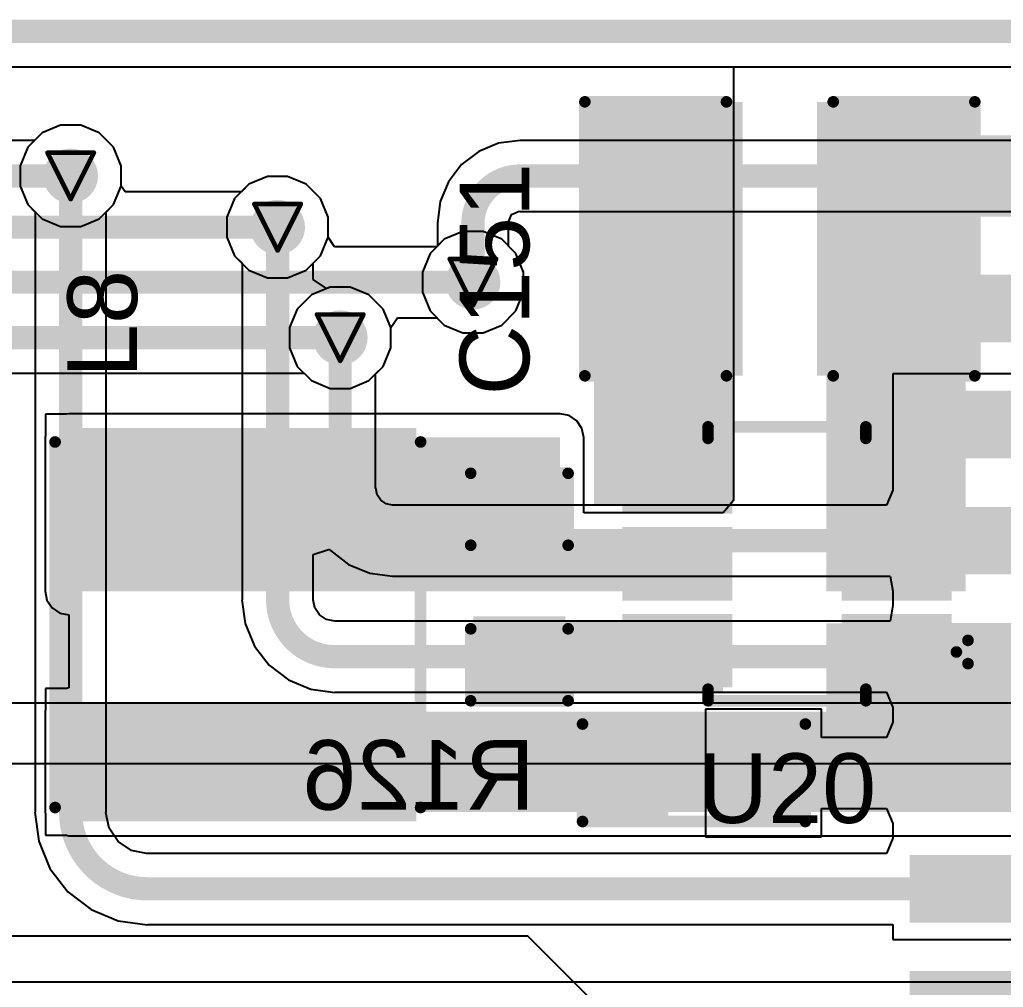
# Model space of a CAD drawing. Header units: inches. Extents: x 0 to 5359, y 0 to 5098.
# Drawn here: x 31.23 to 41.99, y 109.54 to 120.13 of the extents above; entities that cross this region are included whole.
import ezdxf

# ---------------------------------------------------------------- set-up
doc = ezdxf.new("R2010")
doc.units = ezdxf.units.IN
for name, color, linetype in [('Board Outline', 216, 'Continuous'), ('Bottom Layer', 5, 'Continuous'), ('Bottom Overlay', 54, 'Continuous'), ('Bottom Paste', 16, 'Continuous'), ('Bottom Solder', 6, 'Continuous'), ('Drill Drawing', 1, 'Continuous'), ('Layer 1', 16, 'Continuous'), ('Layer 2', 76, 'Continuous'), ('Top Layer', 1, 'Continuous'), ('Top Overlay', 2, 'Continuous'), ('Top Paste', 8, 'Continuous'), ('Top Solder', 216, 'Continuous'), ('Via Holes', 16, 'Continuous')]:
    doc.layers.add(name, color=color, linetype=linetype)
doc.styles.add('Arial', font='', dxfattribs={"height": 0.2})
doc.styles.get('Arial').set_extended_font_data('Arial')

# ---------------------------------------------------------------- blocks, each defined once
blk = doc.blocks.new('TSOT_23_6_7')
at = {"layer": 'Top Layer'}
for points in [[(-1.7, 1.25), (-0.7, 1.25), (-0.7, 0.65), (-1.7, 0.65)], [(0.7, 1.25), (1.7, 1.25), (1.7, 0.65), (0.7, 0.65)], [(-1.7, 0.3), (-0.7, 0.3), (-0.7, -0.3), (-1.7, -0.3)], [(0.7, 0.3), (1.7, 0.3), (1.7, -0.3), (0.7, -0.3)], [(-1.7, -0.65), (-0.7, -0.65), (-0.7, -1.25), (-1.7, -1.25)], [(0.7, -0.65), (1.7, -0.65), (1.7, -1.25), (0.7, -1.25)]]:
    blk.add_hatch(color=1, dxfattribs=at).paths.add_polyline_path(points)
at = {"layer": 'Top Paste'}
for points in [[(-1.7, 1.25), (-0.7, 1.25), (-0.7, 0.65), (-1.7, 0.65)], [(0.7, 1.25), (1.7, 1.25), (1.7, 0.65), (0.7, 0.65)], [(-1.7, 0.3), (-0.7, 0.3), (-0.7, -0.3), (-1.7, -0.3)], [(0.7, 0.3), (1.7, 0.3), (1.7, -0.3), (0.7, -0.3)], [(-1.7, -0.65), (-0.7, -0.65), (-0.7, -1.25), (-1.7, -1.25)], [(0.7, -0.65), (1.7, -0.65), (1.7, -1.25), (0.7, -1.25)]]:
    blk.add_hatch(color=8, dxfattribs=at).paths.add_polyline_path(points)
at = {"layer": 'Top Solder'}
for points in [[(-1.802, 1.352), (-0.598, 1.352), (-0.598, 0.548), (-1.802, 0.548)], [(0.598, 1.352), (1.802, 1.352), (1.802, 0.548), (0.598, 0.548)], [(-1.802, 0.402), (-0.598, 0.402), (-0.598, -0.402), (-1.802, -0.402)], [(0.598, 0.402), (1.802, 0.402), (1.802, -0.402), (0.598, -0.402)], [(-1.802, -0.548), (-0.598, -0.548), (-0.598, -1.352), (-1.802, -1.352)], [(0.598, -0.548), (1.802, -0.548), (1.802, -1.352), (0.598, -1.352)]]:
    blk.add_hatch(color=216, dxfattribs=at).paths.add_polyline_path(points)
at = {"layer": 'Top Overlay'}
for points in [[(0.864, 1.499, 0.127, 0.127, 0), (-0.864, 1.499, 0.127, 0.127, 0)], [(-0.864, 1.499, 0.127, 0.127, 0), (-0.864, 1.372, 0.127, 0.127, 0)], [(0.864, 1.499, 0.127, 0.127, 0), (0.864, 1.372, 0.127, 0.127, 0)], [(-1.981, 1.092, 0.127, 0.127, 0), (-1.981, 0.838, 0.127, 0.127, 0)], [(-1.854, 0.965, 0.127, 0.127, 0), (-1.981, 1.092, 0.127, 0.127, 0)], [(-1.854, 0.965, 0.127, 0.127, 0), (-1.981, 0.838, 0.127, 0.127, 0)], [(-0.864, -1.499, 0.127, 0.127, 0), (-0.864, -1.372, 0.127, 0.127, 0)], [(0.864, -1.372, 0.127, 0.127, 0), (0.864, -1.499, 0.127, 0.127, 0)], [(0.864, -1.499, 0.127, 0.127, 0), (-0.864, -1.499, 0.127, 0.127, 0)]]:
    blk.add_lwpolyline(points, format="xyseb", dxfattribs=at)
for points in [[(-0.895, 1.499, 0.0635, 0.0635, 1), (-0.832, 1.499, 0.0635, 0.0635, 1)], [(-0.895, 1.499, 0.0635, 0.0635, 1), (-0.832, 1.499, 0.0635, 0.0635, 1)], [(0.832, 1.499, 0.0635, 0.0635, 1), (0.895, 1.499, 0.0635, 0.0635, 1)], [(0.832, 1.499, 0.0635, 0.0635, 1), (0.895, 1.499, 0.0635, 0.0635, 1)], [(-0.895, 1.372, 0.0635, 0.0635, 1), (-0.832, 1.372, 0.0635, 0.0635, 1)], [(0.832, 1.372, 0.0635, 0.0635, 1), (0.895, 1.372, 0.0635, 0.0635, 1)], [(-2.013, 1.092, 0.0635, 0.0635, 1), (-1.949, 1.092, 0.0635, 0.0635, 1)], [(-2.013, 1.092, 0.0635, 0.0635, 1), (-1.949, 1.092, 0.0635, 0.0635, 1)], [(-1.886, 0.965, 0.0635, 0.0635, 1), (-1.822, 0.965, 0.0635, 0.0635, 1)], [(-1.886, 0.965, 0.0635, 0.0635, 1), (-1.822, 0.965, 0.0635, 0.0635, 1)], [(-2.013, 0.838, 0.0635, 0.0635, 1), (-1.949, 0.838, 0.0635, 0.0635, 1)], [(-2.013, 0.838, 0.0635, 0.0635, 1), (-1.949, 0.838, 0.0635, 0.0635, 1)], [(-0.895, -1.372, 0.0635, 0.0635, 1), (-0.832, -1.372, 0.0635, 0.0635, 1)], [(0.832, -1.372, 0.0635, 0.0635, 1), (0.895, -1.372, 0.0635, 0.0635, 1)], [(-0.895, -1.499, 0.0635, 0.0635, 1), (-0.832, -1.499, 0.0635, 0.0635, 1)], [(-0.895, -1.499, 0.0635, 0.0635, 1), (-0.832, -1.499, 0.0635, 0.0635, 1)], [(0.832, -1.499, 0.0635, 0.0635, 1), (0.895, -1.499, 0.0635, 0.0635, 1)], [(0.832, -1.499, 0.0635, 0.0635, 1), (0.895, -1.499, 0.0635, 0.0635, 1)]]:
    blk.add_lwpolyline(points, format="xyseb", close=True, dxfattribs=at)
blk = doc.blocks.new('SOIC_16_300____B_9')
at = {"layer": 'Bottom Layer'}
for points in [[(-5.7, 4.745), (-4.05, 4.745), (-4.05, 4.145), (-5.7, 4.145)], [(4.05, 4.745), (5.7, 4.745), (5.7, 4.145), (4.05, 4.145)], [(-5.7, 3.475), (-4.05, 3.475), (-4.05, 2.875), (-5.7, 2.875)], [(4.05, 3.475), (5.7, 3.475), (5.7, 2.875), (4.05, 2.875)], [(-5.7, 2.205), (-4.05, 2.205), (-4.05, 1.605), (-5.7, 1.605)], [(4.05, 2.205), (5.7, 2.205), (5.7, 1.605), (4.05, 1.605)], [(-5.7, 0.935), (-4.05, 0.935), (-4.05, 0.335), (-5.7, 0.335)], [(4.05, 0.935), (5.7, 0.935), (5.7, 0.335), (4.05, 0.335)], [(-5.7, -0.335), (-4.05, -0.335), (-4.05, -0.935), (-5.7, -0.935)], [(4.05, -0.335), (5.7, -0.335), (5.7, -0.935), (4.05, -0.935)], [(-5.7, -1.605), (-4.05, -1.605), (-4.05, -2.205), (-5.7, -2.205)], [(4.05, -1.605), (5.7, -1.605), (5.7, -2.205), (4.05, -2.205)], [(-5.7, -2.875), (-4.05, -2.875), (-4.05, -3.475), (-5.7, -3.475)], [(4.05, -2.875), (5.7, -2.875), (5.7, -3.475), (4.05, -3.475)], [(-5.7, -4.145), (-4.05, -4.145), (-4.05, -4.745), (-5.7, -4.745)], [(4.05, -4.145), (5.7, -4.145), (5.7, -4.745), (4.05, -4.745)]]:
    blk.add_hatch(color=5, dxfattribs=at).paths.add_polyline_path(points)
at = {"layer": 'Bottom Overlay'}
blk.add_hatch(color=54, dxfattribs=at).paths.add_polyline_path([(-3.962, -4.775), (-3.607, -4.775), (-3.607, -4.115), (-3.962, -4.115)])
at = {"layer": 'Bottom Paste'}
for points in [[(-5.7, 4.745), (-4.05, 4.745), (-4.05, 4.145), (-5.7, 4.145)], [(4.05, 4.745), (5.7, 4.745), (5.7, 4.145), (4.05, 4.145)], [(-5.7, 3.475), (-4.05, 3.475), (-4.05, 2.875), (-5.7, 2.875)], [(4.05, 3.475), (5.7, 3.475), (5.7, 2.875), (4.05, 2.875)], [(-5.7, 2.205), (-4.05, 2.205), (-4.05, 1.605), (-5.7, 1.605)], [(4.05, 2.205), (5.7, 2.205), (5.7, 1.605), (4.05, 1.605)], [(-5.7, 0.935), (-4.05, 0.935), (-4.05, 0.335), (-5.7, 0.335)], [(4.05, 0.935), (5.7, 0.935), (5.7, 0.335), (4.05, 0.335)], [(-5.7, -0.335), (-4.05, -0.335), (-4.05, -0.935), (-5.7, -0.935)], [(4.05, -0.335), (5.7, -0.335), (5.7, -0.935), (4.05, -0.935)], [(-5.7, -1.605), (-4.05, -1.605), (-4.05, -2.205), (-5.7, -2.205)], [(4.05, -1.605), (5.7, -1.605), (5.7, -2.205), (4.05, -2.205)], [(-5.7, -2.875), (-4.05, -2.875), (-4.05, -3.475), (-5.7, -3.475)], [(4.05, -2.875), (5.7, -2.875), (5.7, -3.475), (4.05, -3.475)], [(-5.7, -4.145), (-4.05, -4.145), (-4.05, -4.745), (-5.7, -4.745)], [(4.05, -4.145), (5.7, -4.145), (5.7, -4.745), (4.05, -4.745)]]:
    blk.add_hatch(color=16, dxfattribs=at).paths.add_polyline_path(points)
at = {"layer": 'Bottom Solder'}
for points in [[(-5.77, 4.815), (-3.98, 4.815), (-3.98, 4.075), (-5.77, 4.075)], [(3.98, 4.815), (5.77, 4.815), (5.77, 4.075), (3.98, 4.075)], [(-5.77, 3.545), (-3.98, 3.545), (-3.98, 2.805), (-5.77, 2.805)], [(3.98, 3.545), (5.77, 3.545), (5.77, 2.805), (3.98, 2.805)], [(-5.77, 2.275), (-3.98, 2.275), (-3.98, 1.535), (-5.77, 1.535)], [(3.98, 2.275), (5.77, 2.275), (5.77, 1.535), (3.98, 1.535)], [(-5.77, 1.005), (-3.98, 1.005), (-3.98, 0.265), (-5.77, 0.265)], [(3.98, 1.005), (5.77, 1.005), (5.77, 0.265), (3.98, 0.265)], [(-5.77, -0.265), (-3.98, -0.265), (-3.98, -1.005), (-5.77, -1.005)], [(3.98, -0.265), (5.77, -0.265), (5.77, -1.005), (3.98, -1.005)], [(-5.77, -1.535), (-3.98, -1.535), (-3.98, -2.275), (-5.77, -2.275)], [(3.98, -1.535), (5.77, -1.535), (5.77, -2.275), (3.98, -2.275)], [(-5.77, -2.805), (-3.98, -2.805), (-3.98, -3.545), (-5.77, -3.545)], [(3.98, -2.805), (5.77, -2.805), (5.77, -3.545), (3.98, -3.545)], [(-5.77, -4.075), (-3.98, -4.075), (-3.98, -4.815), (-5.77, -4.815)], [(3.98, -4.075), (5.77, -4.075), (5.77, -4.815), (3.98, -4.815)]]:
    blk.add_hatch(color=6, dxfattribs=at).paths.add_polyline_path(points)
at = {"layer": 'Bottom Overlay'}
for points in [[(-3.607, 5.207, 0.127, 0.127, 0), (3.835, 5.207, 0.127, 0.127, 0)], [(-6.002, -4.343, 0.2, 0.2, 0), (-5.875, -4.47, 0.2, 0.2, 0)], [(-6.002, -4.597, 0.2, 0.2, 0), (-6.002, -4.343, 0.2, 0.2, 0)], [(-6.002, -4.597, 0.2, 0.2, 0), (-5.875, -4.47, 0.2, 0.2, 0)], [(-3.607, -5.207, 0.127, 0.127, 0), (3.835, -5.207, 0.127, 0.127, 0)]]:
    blk.add_lwpolyline(points, format="xyseb", dxfattribs=at)
for points in [[(-3.639, 5.207, 0.0635, 0.0635, 1), (-3.575, 5.207, 0.0635, 0.0635, 1)], [(3.804, 5.207, 0.0635, 0.0635, 1), (3.867, 5.207, 0.0635, 0.0635, 1)], [(-6.052, -4.343, 0.1, 0.1, 1), (-5.952, -4.343, 0.1, 0.1, 1)], [(-6.052, -4.343, 0.1, 0.1, 1), (-5.952, -4.343, 0.1, 0.1, 1)], [(-5.925, -4.47, 0.1, 0.1, 1), (-5.825, -4.47, 0.1, 0.1, 1)], [(-5.925, -4.47, 0.1, 0.1, 1), (-5.825, -4.47, 0.1, 0.1, 1)], [(-6.052, -4.597, 0.1, 0.1, 1), (-5.952, -4.597, 0.1, 0.1, 1)], [(-6.052, -4.597, 0.1, 0.1, 1), (-5.952, -4.597, 0.1, 0.1, 1)], [(-3.639, -5.207, 0.0635, 0.0635, 1), (-3.575, -5.207, 0.0635, 0.0635, 1)], [(3.804, -5.207, 0.0635, 0.0635, 1), (3.867, -5.207, 0.0635, 0.0635, 1)]]:
    blk.add_lwpolyline(points, format="xyseb", close=True, dxfattribs=at)
blk = doc.blocks.new('R___0603_B_13')
at = {"layer": 'Bottom Layer'}
for points in [[(-1.143, -0.4445), (-1.143, 0.4445), (-0.381, 0.4445), (-0.381, -0.4445)], [(0.381, -0.4445), (0.381, 0.4445), (1.143, 0.4445), (1.143, -0.4445)]]:
    blk.add_hatch(color=5, dxfattribs=at).paths.add_polyline_path(points)
at = {"layer": 'Bottom Paste'}
for points in [[(-1.143, -0.4445), (-1.143, 0.4445), (-0.381, 0.4445), (-0.381, -0.4445)], [(0.381, -0.4445), (0.381, 0.4445), (1.143, 0.4445), (1.143, -0.4445)]]:
    blk.add_hatch(color=16, dxfattribs=at).paths.add_polyline_path(points)
at = {"layer": 'Bottom Solder'}
for points in [[(-1.2446, -0.5461), (-1.2446, 0.5461), (-0.2794, 0.5461), (-0.2794, -0.5461)], [(0.2794, -0.5461), (0.2794, 0.5461), (1.2446, 0.5461), (1.2446, -0.5461)]]:
    blk.add_hatch(color=6, dxfattribs=at).paths.add_polyline_path(points)
at = {"layer": 'Bottom Overlay'}
for points in [[(-1.2192, 0.5334, 0.127, 0.127, 0), (1.2192, 0.5334, 0.127, 0.127, 0)], [(-1.2192, -0.5334, 0.127, 0.127, 0), (-1.2192, 0.5334, 0.127, 0.127, 0)], [(1.2192, -0.5334, 0.127, 0.127, 0), (1.2192, 0.5334, 0.127, 0.127, 0)], [(-1.2192, -0.5334, 0.127, 0.127, 0), (1.2192, -0.5334, 0.127, 0.127, 0)]]:
    blk.add_lwpolyline(points, format="xyseb", dxfattribs=at)
for points in [[(-1.25095, 0.5334, 0.0635, 0.0635, 1), (-1.18745, 0.5334, 0.0635, 0.0635, 1)], [(-1.25095, 0.5334, 0.0635, 0.0635, 1), (-1.18745, 0.5334, 0.0635, 0.0635, 1)], [(1.18745, 0.5334, 0.0635, 0.0635, 1), (1.25095, 0.5334, 0.0635, 0.0635, 1)], [(1.18745, 0.5334, 0.0635, 0.0635, 1), (1.25095, 0.5334, 0.0635, 0.0635, 1)], [(-1.25095, -0.5334, 0.0635, 0.0635, 1), (-1.18745, -0.5334, 0.0635, 0.0635, 1)], [(-1.25095, -0.5334, 0.0635, 0.0635, 1), (-1.18745, -0.5334, 0.0635, 0.0635, 1)], [(1.18745, -0.5334, 0.0635, 0.0635, 1), (1.25095, -0.5334, 0.0635, 0.0635, 1)], [(1.18745, -0.5334, 0.0635, 0.0635, 1), (1.25095, -0.5334, 0.0635, 0.0635, 1)]]:
    blk.add_lwpolyline(points, format="xyseb", close=True, dxfattribs=at)
blk = doc.blocks.new('FNR4030S3R9MT_18')
at = {"layer": 'Top Layer'}
for points in [[(-2.05, 1.85), (-0.95, 1.85), (-0.95, -1.85), (-2.05, -1.85)], [(0.95, 1.85), (2.05, 1.85), (2.05, -1.85), (0.95, -1.85)]]:
    blk.add_hatch(color=1, dxfattribs=at).paths.add_polyline_path(points)
at = {"layer": 'Top Paste'}
for points in [[(-2.05, 1.85), (-0.95, 1.85), (-0.95, -1.85), (-2.05, -1.85)], [(0.95, 1.85), (2.05, 1.85), (2.05, -1.85), (0.95, -1.85)]]:
    blk.add_hatch(color=8, dxfattribs=at).paths.add_polyline_path(points)
at = {"layer": 'Top Solder'}
for points in [[(-2.152, 1.952), (-0.848, 1.952), (-0.848, -1.952), (-2.152, -1.952)], [(0.848, 1.952), (2.152, 1.952), (2.152, -1.952), (0.848, -1.952)]]:
    blk.add_hatch(color=216, dxfattribs=at).paths.add_polyline_path(points)
at = {"layer": 'Top Overlay'}
for points in [[(2, 2, 0.127, 0.127, 0), (-2, 2, 0.127, 0.127, 0)], [(2, -2, 0.127, 0.127, 0), (-2, -2, 0.127, 0.127, 0)]]:
    blk.add_lwpolyline(points, format="xyseb", dxfattribs=at)
for points in [[(-2.032, 2, 0.0635, 0.0635, 1), (-1.968, 2, 0.0635, 0.0635, 1)], [(1.968, 2, 0.0635, 0.0635, 1), (2.032, 2, 0.0635, 0.0635, 1)], [(-2.032, -2, 0.0635, 0.0635, 1), (-1.968, -2, 0.0635, 0.0635, 1)], [(1.968, -2, 0.0635, 0.0635, 1), (2.032, -2, 0.0635, 0.0635, 1)]]:
    blk.add_lwpolyline(points, format="xyseb", close=True, dxfattribs=at)
blk = doc.blocks.new('C___1210_31')
at = {"layer": 'Top Layer'}
for points in [[(-2.032, 1.397), (-0.508, 1.397), (-0.508, -1.397), (-2.032, -1.397)], [(0.508, 1.397), (2.032, 1.397), (2.032, -1.397), (0.508, -1.397)]]:
    blk.add_hatch(color=1, dxfattribs=at).paths.add_polyline_path(points)
at = {"layer": 'Top Paste'}
for points in [[(-2.032, 1.397), (-0.508, 1.397), (-0.508, -1.397), (-2.032, -1.397)], [(0.508, 1.397), (2.032, 1.397), (2.032, -1.397), (0.508, -1.397)]]:
    blk.add_hatch(color=8, dxfattribs=at).paths.add_polyline_path(points)
at = {"layer": 'Top Solder'}
for points in [[(-2.134, 1.499), (-0.406, 1.499), (-0.406, -1.499), (-2.134, -1.499)], [(0.406, 1.499), (2.134, 1.499), (2.134, -1.499), (0.406, -1.499)]]:
    blk.add_hatch(color=216, dxfattribs=at).paths.add_polyline_path(points)
at = {"layer": 'Top Overlay'}
for points in [[(-2.134, -1.499, 0.127, 0.127, 0), (-2.134, 1.499, 0.127, 0.127, 0)], [(-2.134, 1.499, 0.127, 0.127, 0), (-0.584, 1.499, 0.127, 0.127, 0)], [(0.584, 1.499, 0.127, 0.127, 0), (2.134, 1.499, 0.127, 0.127, 0)], [(2.134, -1.499, 0.127, 0.127, 0), (2.134, 1.499, 0.127, 0.127, 0)], [(-2.134, -1.499, 0.127, 0.127, 0), (-0.584, -1.499, 0.127, 0.127, 0)], [(0.584, -1.499, 0.127, 0.127, 0), (2.134, -1.499, 0.127, 0.127, 0)]]:
    blk.add_lwpolyline(points, format="xyseb", dxfattribs=at)
for points in [[(-2.165, 1.499, 0.0635, 0.0635, 1), (-2.102, 1.499, 0.0635, 0.0635, 1)], [(-2.165, 1.499, 0.0635, 0.0635, 1), (-2.102, 1.499, 0.0635, 0.0635, 1)], [(-0.616, 1.499, 0.0635, 0.0635, 1), (-0.552, 1.499, 0.0635, 0.0635, 1)], [(0.552, 1.499, 0.0635, 0.0635, 1), (0.616, 1.499, 0.0635, 0.0635, 1)], [(2.102, 1.499, 0.0635, 0.0635, 1), (2.165, 1.499, 0.0635, 0.0635, 1)], [(2.102, 1.499, 0.0635, 0.0635, 1), (2.165, 1.499, 0.0635, 0.0635, 1)], [(-2.165, -1.499, 0.0635, 0.0635, 1), (-2.102, -1.499, 0.0635, 0.0635, 1)], [(-2.165, -1.499, 0.0635, 0.0635, 1), (-2.102, -1.499, 0.0635, 0.0635, 1)], [(-0.616, -1.499, 0.0635, 0.0635, 1), (-0.552, -1.499, 0.0635, 0.0635, 1)], [(0.552, -1.499, 0.0635, 0.0635, 1), (0.616, -1.499, 0.0635, 0.0635, 1)], [(2.102, -1.499, 0.0635, 0.0635, 1), (2.165, -1.499, 0.0635, 0.0635, 1)], [(2.102, -1.499, 0.0635, 0.0635, 1), (2.165, -1.499, 0.0635, 0.0635, 1)]]:
    blk.add_lwpolyline(points, format="xyseb", close=True, dxfattribs=at)
blk = doc.blocks.new('C___0603_33')
at = {"layer": 'Top Layer'}
for points in [[(-0.381, 0.445), (-0.381, -0.445), (-1.143, -0.445), (-1.143, 0.445)], [(1.143, 0.445), (1.143, -0.445), (0.381, -0.445), (0.381, 0.445)]]:
    blk.add_hatch(color=1, dxfattribs=at).paths.add_polyline_path(points)
at = {"layer": 'Top Paste'}
for points in [[(-0.381, 0.445), (-0.381, -0.445), (-1.143, -0.445), (-1.143, 0.445)], [(1.143, 0.445), (1.143, -0.445), (0.381, -0.445), (0.381, 0.445)]]:
    blk.add_hatch(color=8, dxfattribs=at).paths.add_polyline_path(points)
at = {"layer": 'Top Solder'}
for points in [[(-0.321, 0.504), (-0.321, -0.504), (-1.203, -0.504), (-1.203, 0.504)], [(1.203, 0.504), (1.203, -0.504), (0.321, -0.504), (0.321, 0.504)]]:
    blk.add_hatch(color=216, dxfattribs=at).paths.add_polyline_path(points)
at = {"layer": 'Top Overlay'}
for points in [[(-1.245, 0.533, 0.127, 0.127, 0), (-1.245, -0.533, 0.127, 0.127, 0)], [(-1.245, 0.533, 0.127, 0.127, 0), (-0.457, 0.533, 0.127, 0.127, 0)], [(0.457, 0.533, 0.127, 0.127, 0), (1.245, 0.533, 0.127, 0.127, 0)], [(1.245, 0.533, 0.127, 0.127, 0), (1.245, -0.533, 0.127, 0.127, 0)], [(-1.245, -0.533, 0.127, 0.127, 0), (-0.457, -0.533, 0.127, 0.127, 0)], [(0.457, -0.533, 0.127, 0.127, 0), (1.245, -0.533, 0.127, 0.127, 0)]]:
    blk.add_lwpolyline(points, format="xyseb", dxfattribs=at)
for points in [[(-1.276, 0.533, 0.0635, 0.0635, 1), (-1.213, 0.533, 0.0635, 0.0635, 1)], [(-1.276, 0.533, 0.0635, 0.0635, 1), (-1.213, 0.533, 0.0635, 0.0635, 1)], [(-0.489, 0.533, 0.0635, 0.0635, 1), (-0.425, 0.533, 0.0635, 0.0635, 1)], [(0.425, 0.533, 0.0635, 0.0635, 1), (0.489, 0.533, 0.0635, 0.0635, 1)], [(1.213, 0.533, 0.0635, 0.0635, 1), (1.276, 0.533, 0.0635, 0.0635, 1)], [(1.213, 0.533, 0.0635, 0.0635, 1), (1.276, 0.533, 0.0635, 0.0635, 1)], [(-1.276, -0.533, 0.0635, 0.0635, 1), (-1.213, -0.533, 0.0635, 0.0635, 1)], [(-1.276, -0.533, 0.0635, 0.0635, 1), (-1.213, -0.533, 0.0635, 0.0635, 1)], [(-0.489, -0.533, 0.0635, 0.0635, 1), (-0.425, -0.533, 0.0635, 0.0635, 1)], [(0.425, -0.533, 0.0635, 0.0635, 1), (0.489, -0.533, 0.0635, 0.0635, 1)], [(1.213, -0.533, 0.0635, 0.0635, 1), (1.276, -0.533, 0.0635, 0.0635, 1)], [(1.213, -0.533, 0.0635, 0.0635, 1), (1.276, -0.533, 0.0635, 0.0635, 1)]]:
    blk.add_lwpolyline(points, format="xyseb", close=True, dxfattribs=at)

msp = doc.modelspace()

# ---------------------------------------------------------------- hatches: boundary and pattern name
at = {"layer": 'Bottom Layer'}
h = msp.add_hatch(color=5, dxfattribs=at)
edge = h.paths.add_edge_path()
edge.add_arc((31.785, 118.417), 0.3, 0, 360)
h = msp.add_hatch(color=5, dxfattribs=at)
edge = h.paths.add_edge_path()
edge.add_arc((34.05, 117.856), 0.3, 0, 360)
h = msp.add_hatch(color=5, dxfattribs=at)
edge = h.paths.add_edge_path()
edge.add_arc((36.188, 117.255), 0.3, 0, 360)
h = msp.add_hatch(color=5, dxfattribs=at)
edge = h.paths.add_edge_path()
edge.add_arc((34.735, 116.647), 0.3, 0, 360)
at = {"layer": 'Layer 1'}
h = msp.add_hatch(color=16, dxfattribs=at)
edge = h.paths.add_edge_path()
edge.add_arc((31.785, 118.417), 0.3, 0, 360)
h = msp.add_hatch(color=16, dxfattribs=at)
edge = h.paths.add_edge_path()
edge.add_arc((34.05, 117.856), 0.3, 0, 360)
h = msp.add_hatch(color=16, dxfattribs=at)
edge = h.paths.add_edge_path()
edge.add_arc((36.188, 117.255), 0.3, 0, 360)
h = msp.add_hatch(color=16, dxfattribs=at)
edge = h.paths.add_edge_path()
edge.add_arc((34.735, 116.647), 0.3, 0, 360)
at = {"layer": 'Layer 2'}
h = msp.add_hatch(color=76, dxfattribs=at)
edge = h.paths.add_edge_path()
edge.add_arc((31.785, 118.417), 0.3, 0, 360)
h = msp.add_hatch(color=76, dxfattribs=at)
edge = h.paths.add_edge_path()
edge.add_arc((34.05, 117.856), 0.3, 0, 360)
h = msp.add_hatch(color=76, dxfattribs=at)
edge = h.paths.add_edge_path()
edge.add_arc((36.188, 117.255), 0.3, 0, 360)
h = msp.add_hatch(color=76, dxfattribs=at)
edge = h.paths.add_edge_path()
edge.add_arc((34.735, 116.647), 0.3, 0, 360)
at = {"layer": 'Top Layer'}
for points in [[(37.514, 114.823), (39.038, 114.823), (39.038, 119.126), (37.514, 119.126)], [(40.054, 113.873), (41.578, 113.873), (41.578, 117.729), (40.054, 117.729)], [(31.765, 113.873), (37.141, 113.873), (37.141, 115.556), (31.765, 115.556)], [(31.765, 113.873), (38.924, 113.873), (38.924, 114.473), (31.765, 114.473)], [(36.404, 112.776), (38.924, 112.776), (38.924, 113.538), (36.404, 113.538)], [(40.054, 111.456), (46.539, 111.456), (46.539, 113.523), (40.054, 113.523)], [(40.054, 112.923), (45.466, 112.923), (45.466, 113.523), (40.054, 113.523)], [(31.765, 111.456), (46.228, 111.456), (46.228, 112.556), (31.765, 112.556)]]:
    msp.add_hatch(color=1, dxfattribs=at).paths.add_polyline_path(points)
h = msp.add_hatch(color=1, dxfattribs=at)
edge = h.paths.add_edge_path()
edge.add_arc((31.785, 118.417), 0.3, 0, 360)
h = msp.add_hatch(color=1, dxfattribs=at)
edge = h.paths.add_edge_path()
edge.add_arc((34.05, 117.856), 0.3, 0, 360)
h = msp.add_hatch(color=1, dxfattribs=at)
edge = h.paths.add_edge_path()
edge.add_arc((36.188, 117.255), 0.3, 0, 360)
h = msp.add_hatch(color=1, dxfattribs=at)
edge = h.paths.add_edge_path()
edge.add_arc((34.735, 116.647), 0.3, 0, 360)
at = {"layer": 'Via Holes'}
h = msp.add_hatch(color=7, dxfattribs=at)
edge = h.paths.add_edge_path()
edge.add_arc((31.785, 118.417), 0.15, 0, 360)
h = msp.add_hatch(color=7, dxfattribs=at)
edge = h.paths.add_edge_path()
edge.add_arc((34.05, 117.856), 0.15, 0, 360)
h = msp.add_hatch(color=7, dxfattribs=at)
edge = h.paths.add_edge_path()
edge.add_arc((36.188, 117.255), 0.15, 0, 360)
h = msp.add_hatch(color=7, dxfattribs=at)
edge = h.paths.add_edge_path()
edge.add_arc((34.735, 116.647), 0.15, 0, 360)

# ---------------------------------------------------------------- linework, layer by layer
at = {"layer": 'Board Outline'}
msp.add_lwpolyline([(0, 120, 0.254, 0.254, 0), (110, 120, 0.254, 0.254, 0)], format="xyseb", dxfattribs=at)
at = {"layer": 'Bottom Layer'}
for p, q in [((4.145, 119.612), (45.364, 119.612)), ((31.675, 118.971), (31.472, 118.887)), ((31.896, 118.971), (31.675, 118.971)), ((32.099, 118.887), (31.896, 118.971)), ((31.472, 118.887), (31.316, 118.731)), ((32.255, 118.731), (32.099, 118.887)), ((31.316, 118.731), (31.231, 118.528)), ((32.339, 118.528), (32.255, 118.731)), ((36.469, 118.775), (36.251, 118.685)), ((36.703, 118.806), (36.469, 118.775)), ((45.364, 118.806), (36.703, 118.806)), ((36.703, 118.806), (36.703, 118.806)), ((36.251, 118.685), (36.064, 118.541)), ((31.231, 118.528), (31.231, 118.307)), ((32.339, 118.307), (32.339, 118.528)), ((36.064, 118.541), (35.92, 118.354)), ((33.94, 118.41), (33.736, 118.326)), ((34.16, 118.41), (33.94, 118.41)), ((34.364, 118.326), (34.16, 118.41)), ((31.231, 118.307), (31.316, 118.104)), ((32.255, 118.104), (32.339, 118.307)), ((33.736, 118.326), (33.58, 118.17)), ((34.52, 118.17), (34.364, 118.326)), ((35.92, 118.354), (35.83, 118.136)), ((31.316, 118.104), (31.397, 118.022)), ((32.174, 118.022), (32.255, 118.104)), ((33.58, 118.17), (33.496, 117.966)), ((34.604, 117.966), (34.52, 118.17)), ((35.83, 118.136), (35.799, 117.902)), ((31.397, 118.022), (31.397, 111.456)), ((32.174, 111.456), (32.174, 118.022)), ((36.575, 117.91), (36.61, 117.995)), ((36.61, 117.995), (36.695, 118.031)), ((36.695, 118.031), (36.703, 118.029)), ((36.703, 118.029), (45.364, 118.029)), ((33.496, 117.966), (33.496, 117.746)), ((34.604, 117.746), (34.604, 117.966)), ((35.799, 117.902), (35.799, 117.902)), ((35.799, 117.902), (35.799, 117.65)), ((36.576, 117.902), (36.575, 117.91)), ((36.576, 117.65), (36.576, 117.902)), ((33.496, 117.746), (33.58, 117.542)), ((34.52, 117.542), (34.604, 117.746)), ((35.718, 117.568), (35.634, 117.365)), ((35.799, 117.65), (35.718, 117.568)), ((36.657, 117.568), (36.576, 117.65)), ((36.742, 117.365), (36.657, 117.568)), ((33.58, 117.542), (33.662, 117.461)), ((33.662, 117.461), (33.662, 113.78)), ((34.439, 117.461), (34.52, 117.542)), ((34.439, 117.284), (34.439, 117.461)), ((35.634, 117.365), (35.634, 117.144)), ((36.742, 117.144), (36.742, 117.365)), ((34.586, 117.185), (34.439, 117.284)), ((34.624, 117.201), (34.586, 117.185)), ((34.845, 117.201), (34.624, 117.201)), ((35.048, 117.117), (34.845, 117.201)), ((35.204, 116.961), (35.048, 117.117)), ((35.634, 117.144), (35.718, 116.941)), ((36.657, 116.941), (36.742, 117.144)), ((35.289, 116.757), (35.204, 116.961)), ((35.718, 116.941), (35.874, 116.785)), ((36.502, 116.785), (36.657, 116.941)), ((35.289, 116.537), (35.289, 116.757)), ((35.874, 116.785), (36.078, 116.701)), ((36.078, 116.701), (36.298, 116.701)), ((36.298, 116.701), (36.502, 116.785)), ((35.204, 116.333), (35.289, 116.537)), ((35.123, 116.252), (35.204, 116.333)), ((35.123, 115), (35.123, 116.252)), ((42.94, 116.25), (40.782, 116.25)), ((40.782, 116.25), (40.782, 115.157)), ((40.782, 115.157), (40.782, 115.142)), ((40.782, 115.142), (40.782, 114.98)), ((35.125, 115), (35.123, 115)), ((35.139, 114.929), (35.125, 115)), ((40.782, 114.98), (40.714, 114.814)), ((35.179, 114.87), (35.139, 114.929)), ((35.238, 114.83), (35.179, 114.87)), ((35.309, 114.816), (35.238, 114.83)), ((35.309, 114.814), (35.309, 114.816)), ((40.714, 114.814), (35.309, 114.814)), ((34.439, 114.273), (34.616, 114.333)), ((34.616, 114.333), (34.628, 114.319)), ((34.628, 114.319), (34.827, 114.165)), ((34.439, 113.78), (34.439, 114.273)), ((34.827, 114.165), (35.06, 114.069)), ((35.06, 114.069), (35.309, 114.036)), ((35.309, 114.036), (35.309, 114.037)), ((35.309, 114.037), (40.752, 114.037)), ((40.752, 114.037), (40.782, 113.872)), ((33.662, 113.78), (33.66, 113.78)), ((33.66, 113.78), (33.695, 113.518)), ((34.457, 113.69), (34.439, 113.78)), ((34.439, 113.78), (34.439, 113.78)), ((40.782, 113.872), (40.782, 113.722)), ((34.508, 113.614), (34.457, 113.69)), ((40.782, 113.722), (40.752, 113.544)), ((34.585, 113.563), (34.508, 113.614)), ((34.675, 113.545), (34.585, 113.563)), ((33.695, 113.518), (33.796, 113.273)), ((34.675, 113.544), (34.675, 113.545)), ((40.752, 113.544), (34.675, 113.544)), ((33.796, 113.273), (33.958, 113.063)), ((33.958, 113.063), (34.168, 112.902)), ((34.168, 112.902), (34.412, 112.8)), ((34.412, 112.8), (34.675, 112.766)), ((34.675, 112.766), (34.675, 112.767)), ((34.675, 112.767), (40.714, 112.767)), ((40.714, 112.767), (40.782, 112.602)), ((40.782, 112.602), (40.782, 112.44)), ((40.003, 112.584), (38.733, 112.584)), ((38.733, 112.584), (38.733, 111.187)), ((40.003, 112.274), (40.003, 112.584)), ((40.782, 112.44), (40.714, 112.274)), ((40.714, 112.274), (40.003, 112.274)), ((31.397, 111.456), (31.394, 111.456)), ((31.394, 111.456), (31.436, 111.137)), ((32.172, 111.447), (32.174, 111.456)), ((32.205, 111.282), (32.172, 111.447)), ((40.003, 111.187), (40.003, 111.497)), ((40.003, 111.497), (40.714, 111.497)), ((40.714, 111.497), (40.782, 111.332)), ((40.782, 111.332), (40.782, 111.17)), ((32.304, 111.134), (32.205, 111.282)), ((31.436, 111.137), (31.559, 110.84)), ((32.451, 111.035), (32.304, 111.134)), ((38.733, 111.187), (40.003, 111.187)), ((40.782, 111.17), (40.714, 111.004)), ((32.617, 111.002), (32.451, 111.035)), ((32.626, 111.004), (32.617, 111.002)), ((40.714, 111.004), (32.626, 111.004)), ((31.559, 110.84), (31.755, 110.585)), ((31.755, 110.585), (32.01, 110.389)), ((32.01, 110.389), (32.307, 110.266)), ((32.307, 110.266), (32.626, 110.224)), ((32.626, 110.224), (32.626, 110.227)), ((32.626, 110.227), (40.782, 110.227)), ((40.782, 110.227), (40.782, 110.062)), ((40.782, 110.062), (42.94, 110.062))]:
    msp.add_line(p, q, dxfattribs=at)
for points in [[(31.785, 111.456, 0.254, 0.254, 0), (31.785, 118.417, 0.254, 0.254, 0)], [(36.188, 117.902, 0.254, 0.254, -0.414214), (36.703, 118.417, 0.254, 0.254, 0)], [(36.703, 118.417, 0.254, 0.254, 0), (52.906, 118.417, 0.254, 0.254, 0)], [(34.05, 113.78, 0.254, 0.254, 0), (34.05, 117.856, 0.254, 0.254, 0)], [(36.188, 117.255, 0.254, 0.254, 0), (36.188, 117.902, 0.254, 0.254, 0)], [(41.861, 116.966, 0.508, 0.508, 0), (43.307, 116.966, 0.508, 0.508, 0)], [(34.735, 115, 0.254, 0.254, 0), (34.735, 116.647, 0.254, 0.254, 0)], [(41.861, 115.696, 0.254, 0.254, 0), (44.792, 115.696, 0.254, 0.254, 0)], [(35.309, 114.426, 0.254, 0.254, -0.414214), (34.735, 115, 0.254, 0.254, 0)], [(35.309, 114.426, 0.254, 0.254, 0), (41.861, 114.426, 0.254, 0.254, 0)], [(34.675, 113.156, 0.254, 0.254, -0.414214), (34.05, 113.78, 0.254, 0.254, 0)], [(34.675, 113.156, 0.254, 0.254, 0), (41.861, 113.156, 0.254, 0.254, 0)], [(39.368, 111.886, 0.254, 0.254, 0), (41.861, 111.886, 0.254, 0.254, 0)], [(32.626, 110.616, 0.254, 0.254, -0.414214), (31.785, 111.456, 0.254, 0.254, 0)], [(32.626, 110.616, 0.254, 0.254, 0), (41.861, 110.616, 0.254, 0.254, 0)]]:
    msp.add_lwpolyline(points, format="xyseb", dxfattribs=at)
for points in [[(31.722, 118.417, 0.127, 0.127, 1), (31.849, 118.417, 0.127, 0.127, 1)], [(36.639, 118.417, 0.127, 0.127, 1), (36.767, 118.417, 0.127, 0.127, 1)], [(36.639, 118.417, 0.127, 0.127, 1), (36.767, 118.417, 0.127, 0.127, 1)], [(33.987, 117.856, 0.127, 0.127, 1), (34.114, 117.856, 0.127, 0.127, 1)], [(36.124, 117.902, 0.127, 0.127, 1), (36.251, 117.902, 0.127, 0.127, 1)], [(36.124, 117.902, 0.127, 0.127, 1), (36.251, 117.902, 0.127, 0.127, 1)], [(36.124, 117.255, 0.127, 0.127, 1), (36.251, 117.255, 0.127, 0.127, 1)], [(41.734, 116.966, 0.254, 0.254, 1), (41.988, 116.966, 0.254, 0.254, 1)], [(34.671, 116.647, 0.127, 0.127, 1), (34.798, 116.647, 0.127, 0.127, 1)], [(41.798, 115.696, 0.127, 0.127, 1), (41.925, 115.696, 0.127, 0.127, 1)], [(34.671, 115, 0.127, 0.127, 1), (34.798, 115, 0.127, 0.127, 1)], [(34.671, 115, 0.127, 0.127, 1), (34.798, 115, 0.127, 0.127, 1)], [(35.245, 114.426, 0.127, 0.127, 1), (35.372, 114.426, 0.127, 0.127, 1)], [(35.245, 114.426, 0.127, 0.127, 1), (35.372, 114.426, 0.127, 0.127, 1)], [(41.798, 114.426, 0.127, 0.127, 1), (41.925, 114.426, 0.127, 0.127, 1)], [(33.987, 113.78, 0.127, 0.127, 1), (34.114, 113.78, 0.127, 0.127, 1)], [(33.987, 113.78, 0.127, 0.127, 1), (34.114, 113.78, 0.127, 0.127, 1)], [(34.611, 113.156, 0.127, 0.127, 1), (34.738, 113.156, 0.127, 0.127, 1)], [(34.611, 113.156, 0.127, 0.127, 1), (34.738, 113.156, 0.127, 0.127, 1)], [(41.798, 113.156, 0.127, 0.127, 1), (41.925, 113.156, 0.127, 0.127, 1)], [(39.304, 111.886, 0.127, 0.127, 1), (39.431, 111.886, 0.127, 0.127, 1)], [(41.798, 111.886, 0.127, 0.127, 1), (41.925, 111.886, 0.127, 0.127, 1)], [(31.722, 111.456, 0.127, 0.127, 1), (31.849, 111.456, 0.127, 0.127, 1)], [(31.722, 111.456, 0.127, 0.127, 1), (31.849, 111.456, 0.127, 0.127, 1)], [(32.562, 110.616, 0.127, 0.127, 1), (32.689, 110.616, 0.127, 0.127, 1)], [(32.562, 110.616, 0.127, 0.127, 1), (32.689, 110.616, 0.127, 0.127, 1)], [(41.798, 110.616, 0.127, 0.127, 1), (41.925, 110.616, 0.127, 0.127, 1)]]:
    msp.add_lwpolyline(points, format="xyseb", close=True, dxfattribs=at)
at = {"layer": 'Drill Drawing'}
for points in [[(31.531, 118.671, 0.0508, 0.0508, 0), (32.039, 118.671, 0.0508, 0.0508, 0)], [(31.531, 118.671, 0.0508, 0.0508, 0), (31.785, 118.163, 0.0508, 0.0508, 0)], [(31.785, 118.163, 0.0508, 0.0508, 0), (32.039, 118.671, 0.0508, 0.0508, 0)], [(33.796, 118.11, 0.0508, 0.0508, 0), (34.304, 118.11, 0.0508, 0.0508, 0)], [(33.796, 118.11, 0.0508, 0.0508, 0), (34.05, 117.602, 0.0508, 0.0508, 0)], [(34.05, 117.602, 0.0508, 0.0508, 0), (34.304, 118.11, 0.0508, 0.0508, 0)], [(35.934, 117.509, 0.0508, 0.0508, 0), (36.442, 117.509, 0.0508, 0.0508, 0)], [(35.934, 117.509, 0.0508, 0.0508, 0), (36.188, 117.001, 0.0508, 0.0508, 0)], [(36.188, 117.001, 0.0508, 0.0508, 0), (36.442, 117.509, 0.0508, 0.0508, 0)], [(34.481, 116.901, 0.0508, 0.0508, 0), (34.989, 116.901, 0.0508, 0.0508, 0)], [(34.481, 116.901, 0.0508, 0.0508, 0), (34.735, 116.393, 0.0508, 0.0508, 0)], [(34.735, 116.393, 0.0508, 0.0508, 0), (34.989, 116.901, 0.0508, 0.0508, 0)]]:
    msp.add_lwpolyline(points, format="xyseb", dxfattribs=at)
for points in [[(31.519, 118.671, 0.0254, 0.0254, 1), (31.544, 118.671, 0.0254, 0.0254, 1)], [(31.519, 118.671, 0.0254, 0.0254, 1), (31.544, 118.671, 0.0254, 0.0254, 1)], [(32.027, 118.671, 0.0254, 0.0254, 1), (32.052, 118.671, 0.0254, 0.0254, 1)], [(32.027, 118.671, 0.0254, 0.0254, 1), (32.052, 118.671, 0.0254, 0.0254, 1)], [(31.773, 118.163, 0.0254, 0.0254, 1), (31.798, 118.163, 0.0254, 0.0254, 1)], [(31.773, 118.163, 0.0254, 0.0254, 1), (31.798, 118.163, 0.0254, 0.0254, 1)], [(33.783, 118.11, 0.0254, 0.0254, 1), (33.809, 118.11, 0.0254, 0.0254, 1)], [(33.783, 118.11, 0.0254, 0.0254, 1), (33.809, 118.11, 0.0254, 0.0254, 1)], [(34.291, 118.11, 0.0254, 0.0254, 1), (34.317, 118.11, 0.0254, 0.0254, 1)], [(34.291, 118.11, 0.0254, 0.0254, 1), (34.317, 118.11, 0.0254, 0.0254, 1)], [(34.037, 117.602, 0.0254, 0.0254, 1), (34.063, 117.602, 0.0254, 0.0254, 1)], [(34.037, 117.602, 0.0254, 0.0254, 1), (34.063, 117.602, 0.0254, 0.0254, 1)], [(35.921, 117.509, 0.0254, 0.0254, 1), (35.946, 117.509, 0.0254, 0.0254, 1)], [(35.921, 117.509, 0.0254, 0.0254, 1), (35.946, 117.509, 0.0254, 0.0254, 1)], [(36.429, 117.509, 0.0254, 0.0254, 1), (36.454, 117.509, 0.0254, 0.0254, 1)], [(36.429, 117.509, 0.0254, 0.0254, 1), (36.454, 117.509, 0.0254, 0.0254, 1)], [(36.175, 117.001, 0.0254, 0.0254, 1), (36.2, 117.001, 0.0254, 0.0254, 1)], [(36.175, 117.001, 0.0254, 0.0254, 1), (36.2, 117.001, 0.0254, 0.0254, 1)], [(34.468, 116.901, 0.0254, 0.0254, 1), (34.493, 116.901, 0.0254, 0.0254, 1)], [(34.468, 116.901, 0.0254, 0.0254, 1), (34.493, 116.901, 0.0254, 0.0254, 1)], [(34.976, 116.901, 0.0254, 0.0254, 1), (35.001, 116.901, 0.0254, 0.0254, 1)], [(34.976, 116.901, 0.0254, 0.0254, 1), (35.001, 116.901, 0.0254, 0.0254, 1)], [(34.722, 116.393, 0.0254, 0.0254, 1), (34.747, 116.393, 0.0254, 0.0254, 1)], [(34.722, 116.393, 0.0254, 0.0254, 1), (34.747, 116.393, 0.0254, 0.0254, 1)]]:
    msp.add_lwpolyline(points, format="xyseb", close=True, dxfattribs=at)
at = {"layer": 'Layer 1'}
for p, q in [((4.145, 119.612), (105.855, 119.612)), ((31.675, 118.971), (31.472, 118.887)), ((31.896, 118.971), (31.675, 118.971)), ((32.099, 118.887), (31.896, 118.971)), ((31.472, 118.887), (31.316, 118.731)), ((32.255, 118.731), (32.099, 118.887)), ((31.316, 118.731), (31.231, 118.528)), ((32.339, 118.528), (32.255, 118.731)), ((31.231, 118.528), (31.231, 118.307)), ((32.339, 118.307), (32.339, 118.528)), ((33.94, 118.41), (33.736, 118.326)), ((34.16, 118.41), (33.94, 118.41)), ((34.364, 118.326), (34.16, 118.41)), ((31.231, 118.307), (31.316, 118.104)), ((32.255, 118.104), (32.339, 118.307)), ((33.736, 118.326), (33.58, 118.17)), ((34.52, 118.17), (34.364, 118.326)), ((31.316, 118.104), (31.472, 117.948)), ((32.099, 117.948), (32.255, 118.104)), ((33.58, 118.17), (33.496, 117.966)), ((34.604, 117.966), (34.52, 118.17)), ((31.472, 117.948), (31.675, 117.863)), ((31.896, 117.863), (32.099, 117.948)), ((33.496, 117.966), (33.496, 117.746)), ((34.604, 117.746), (34.604, 117.966)), ((31.675, 117.863), (31.896, 117.863)), ((36.078, 117.809), (35.874, 117.724)), ((36.298, 117.809), (36.078, 117.809)), ((36.502, 117.724), (36.298, 117.809)), ((33.496, 117.746), (33.58, 117.542)), ((34.52, 117.542), (34.604, 117.746)), ((35.874, 117.724), (35.718, 117.568)), ((36.657, 117.568), (36.502, 117.724)), ((35.718, 117.568), (35.634, 117.365)), ((36.742, 117.365), (36.657, 117.568)), ((33.58, 117.542), (33.736, 117.386)), ((34.364, 117.386), (34.52, 117.542)), ((33.736, 117.386), (33.94, 117.302)), ((34.16, 117.302), (34.364, 117.386)), ((35.634, 117.365), (35.634, 117.144)), ((36.742, 117.144), (36.742, 117.365)), ((33.94, 117.302), (34.16, 117.302)), ((34.421, 117.117), (34.265, 116.961)), ((34.624, 117.201), (34.421, 117.117)), ((34.845, 117.201), (34.624, 117.201)), ((35.048, 117.117), (34.845, 117.201)), ((35.204, 116.961), (35.048, 117.117)), ((35.634, 117.144), (35.718, 116.941)), ((36.657, 116.941), (36.742, 117.144)), ((34.265, 116.961), (34.181, 116.757)), ((35.289, 116.757), (35.204, 116.961)), ((35.718, 116.941), (35.874, 116.785)), ((36.502, 116.785), (36.657, 116.941)), ((34.181, 116.757), (34.181, 116.537)), ((35.289, 116.537), (35.289, 116.757)), ((35.874, 116.785), (36.078, 116.701)), ((36.078, 116.701), (36.298, 116.701)), ((36.298, 116.701), (36.502, 116.785)), ((34.181, 116.537), (34.265, 116.333)), ((35.204, 116.333), (35.289, 116.537)), ((34.265, 116.333), (34.421, 116.177)), ((35.048, 116.177), (35.204, 116.333)), ((34.421, 116.177), (34.624, 116.093)), ((34.845, 116.093), (35.048, 116.177)), ((34.624, 116.093), (34.845, 116.093))]:
    msp.add_line(p, q, dxfattribs=at)
at = {"layer": 'Layer 2'}
for p, q in [((4.145, 119.612), (70.48, 119.612)), ((31.675, 118.971), (31.472, 118.887)), ((31.896, 118.971), (31.675, 118.971)), ((32.099, 118.887), (31.896, 118.971)), ((31.472, 118.887), (31.316, 118.731)), ((32.255, 118.731), (32.099, 118.887)), ((31.316, 118.731), (31.231, 118.528)), ((32.339, 118.528), (32.255, 118.731)), ((31.231, 118.528), (31.231, 118.307)), ((32.339, 118.307), (32.339, 118.528)), ((33.94, 118.41), (33.736, 118.326)), ((34.16, 118.41), (33.94, 118.41)), ((34.364, 118.326), (34.16, 118.41)), ((31.231, 118.307), (31.316, 118.104)), ((32.255, 118.104), (32.339, 118.307)), ((33.736, 118.326), (33.58, 118.17)), ((34.52, 118.17), (34.364, 118.326)), ((31.316, 118.104), (31.472, 117.948)), ((32.099, 117.948), (32.255, 118.104)), ((33.58, 118.17), (33.496, 117.966)), ((34.604, 117.966), (34.52, 118.17)), ((31.472, 117.948), (31.675, 117.863)), ((31.896, 117.863), (32.099, 117.948)), ((33.496, 117.966), (33.496, 117.746)), ((34.604, 117.746), (34.604, 117.966)), ((31.675, 117.863), (31.896, 117.863)), ((36.078, 117.809), (35.874, 117.724)), ((36.298, 117.809), (36.078, 117.809)), ((36.502, 117.724), (36.298, 117.809)), ((33.496, 117.746), (33.58, 117.542)), ((34.52, 117.542), (34.604, 117.746)), ((35.874, 117.724), (35.718, 117.568)), ((36.657, 117.568), (36.502, 117.724)), ((35.718, 117.568), (35.634, 117.365)), ((36.742, 117.365), (36.657, 117.568)), ((33.58, 117.542), (33.736, 117.386)), ((34.364, 117.386), (34.52, 117.542)), ((33.736, 117.386), (33.94, 117.302)), ((34.16, 117.302), (34.364, 117.386)), ((35.634, 117.365), (35.634, 117.144)), ((36.742, 117.144), (36.742, 117.365)), ((33.94, 117.302), (34.16, 117.302)), ((34.421, 117.117), (34.265, 116.961)), ((34.624, 117.201), (34.421, 117.117)), ((34.845, 117.201), (34.624, 117.201)), ((35.048, 117.117), (34.845, 117.201)), ((35.204, 116.961), (35.048, 117.117)), ((35.634, 117.144), (35.718, 116.941)), ((36.657, 116.941), (36.742, 117.144)), ((34.265, 116.961), (34.181, 116.757)), ((35.289, 116.757), (35.204, 116.961)), ((35.718, 116.941), (35.874, 116.785)), ((36.502, 116.785), (36.657, 116.941)), ((34.181, 116.757), (34.181, 116.537)), ((35.289, 116.537), (35.289, 116.757)), ((35.874, 116.785), (36.078, 116.701)), ((36.078, 116.701), (36.298, 116.701)), ((36.298, 116.701), (36.502, 116.785)), ((34.181, 116.537), (34.265, 116.333)), ((35.204, 116.333), (35.289, 116.537)), ((34.265, 116.333), (34.421, 116.177)), ((35.048, 116.177), (35.204, 116.333)), ((34.421, 116.177), (34.624, 116.093)), ((34.845, 116.093), (35.048, 116.177)), ((34.624, 116.093), (34.845, 116.093)), ((58.801, 112.649), (9.789, 112.649)), ((29.395, 111.989), (35.083, 111.989)), ((35.083, 111.989), (43.845, 111.989)), ((36.788, 110.1), (29.464, 110.1)), ((37.552, 109.336), (36.788, 110.1))]:
    msp.add_line(p, q, dxfattribs=at)
at = {"layer": 'Top Layer'}
for p, q in [((4.145, 119.612), (39.037, 119.612)), ((39.037, 119.612), (39.037, 114.866)), ((31.675, 118.971), (31.472, 118.887)), ((31.896, 118.971), (31.675, 118.971)), ((32.099, 118.887), (31.896, 118.971)), ((31.472, 118.887), (31.39, 118.806)), ((32.255, 118.731), (32.099, 118.887)), ((31.39, 118.806), (22.551, 118.806)), ((32.339, 118.528), (32.255, 118.731)), ((32.339, 118.307), (32.339, 118.528)), ((33.94, 118.41), (33.736, 118.326)), ((34.16, 118.41), (33.94, 118.41)), ((34.364, 118.326), (34.16, 118.41)), ((32.381, 118.244), (32.339, 118.307)), ((33.736, 118.326), (33.655, 118.244)), ((34.52, 118.17), (34.364, 118.326)), ((33.655, 118.244), (32.381, 118.244)), ((34.604, 117.966), (34.52, 118.17)), ((34.604, 117.746), (34.604, 117.966)), ((36.078, 117.809), (35.874, 117.724)), ((36.298, 117.809), (36.078, 117.809)), ((36.502, 117.724), (36.298, 117.809)), ((34.673, 117.643), (34.604, 117.746)), ((35.874, 117.724), (35.793, 117.643)), ((36.657, 117.568), (36.502, 117.724)), ((35.793, 117.643), (34.673, 117.643)), ((36.742, 117.365), (36.657, 117.568)), ((36.742, 117.144), (36.742, 117.365)), ((36.657, 116.941), (36.742, 117.144)), ((36.502, 116.785), (36.657, 116.941)), ((35.289, 116.757), (35.361, 116.866)), ((35.361, 116.866), (35.793, 116.866)), ((35.793, 116.866), (35.874, 116.785)), ((35.289, 116.537), (35.289, 116.757)), ((35.874, 116.785), (36.078, 116.701)), ((36.078, 116.701), (36.298, 116.701)), ((36.298, 116.701), (36.502, 116.785)), ((35.204, 116.333), (35.289, 116.537)), ((30.361, 116.259), (34.339, 116.259)), ((34.339, 116.259), (34.421, 116.177)), ((35.048, 116.177), (35.204, 116.333)), ((34.421, 116.177), (34.624, 116.093)), ((34.845, 116.093), (35.048, 116.177)), ((34.624, 116.093), (34.845, 116.093)), ((31.74, 115.81), (31.511, 115.81)), ((31.511, 115.81), (31.511, 115.581)), ((31.765, 115.815), (31.74, 115.81)), ((37.141, 115.815), (31.765, 115.815)), ((37.24, 115.795), (37.141, 115.815)), ((37.324, 115.739), (37.24, 115.795)), ((37.38, 115.655), (37.324, 115.739)), ((37.4, 115.556), (37.38, 115.655)), ((31.511, 115.581), (31.506, 115.556)), ((31.506, 115.556), (31.506, 114.473)), ((37.4, 114.732), (37.4, 115.556)), ((39.037, 114.866), (38.924, 114.732)), ((38.924, 114.732), (37.4, 114.732)), ((31.506, 114.473), (31.506, 113.873)), ((31.506, 113.873), (31.526, 113.774)), ((31.526, 113.774), (31.582, 113.69)), ((31.582, 113.69), (31.666, 113.634)), ((31.666, 113.634), (31.765, 113.614)), ((31.765, 113.614), (31.765, 112.815)), ((31.74, 112.81), (31.511, 112.81)), ((31.511, 112.81), (31.511, 112.581)), ((31.765, 112.815), (31.74, 112.81)), ((31.511, 112.581), (31.506, 112.556)), ((31.506, 112.556), (31.506, 111.456)), ((31.506, 111.456), (31.511, 111.431)), ((31.511, 111.431), (31.511, 111.202)), ((31.511, 111.202), (31.74, 111.202)), ((31.74, 111.202), (31.765, 111.197)), ((31.765, 111.197), (46.539, 111.197)), ((45.769, 109.596), (15.258, 109.596))]:
    msp.add_line(p, q, dxfattribs=at)
for points in [[(41.127, 118.417, 0.889, 0.889, 0), (45.927, 118.417, 0.889, 0.889, 0)], [(22.551, 118.417, 0.254, 0.254, 0), (31.785, 118.417, 0.254, 0.254, 0)], [(22.931, 117.856, 0.254, 0.254, 0), (34.05, 117.856, 0.254, 0.254, 0)], [(28.614, 117.255, 0.254, 0.254, 0), (36.188, 117.255, 0.254, 0.254, 0)], [(30.06, 116.647, 0.254, 0.254, 0), (34.735, 116.647, 0.254, 0.254, 0)]]:
    msp.add_lwpolyline(points, format="xyseb", dxfattribs=at)
for points in [[(40.905, 118.417, 0.445, 0.445, 1), (41.349, 118.417, 0.445, 0.445, 1)], [(31.722, 118.417, 0.127, 0.127, 1), (31.849, 118.417, 0.127, 0.127, 1)], [(33.987, 117.856, 0.127, 0.127, 1), (34.114, 117.856, 0.127, 0.127, 1)], [(36.124, 117.255, 0.127, 0.127, 1), (36.251, 117.255, 0.127, 0.127, 1)], [(34.671, 116.647, 0.127, 0.127, 1), (34.798, 116.647, 0.127, 0.127, 1)]]:
    msp.add_lwpolyline(points, format="xyseb", close=True, dxfattribs=at)

# ---------------------------------------------------------------- block references
for name, p in [('C___1210_31', (39.546, 117.729)), ('SOIC_16_300____B_9', (46.736, 112.521)), ('R___0603_B_13', (38.606, 111.886))]:
    msp.add_blockref(name, p)
for name, p, rotation in [('TSOT_23_6_7', (39.624, 114.173), 180), ('FNR4030S3R9MT_18', (33.615, 113.506), 270), ('C___0603_33', (36.696, 113.919), 90)]:
    msp.add_blockref(name, p, dxfattribs=dict(rotation=rotation))

# ---------------------------------------------------------------- texts
at = {"layer": 'Bottom Overlay', "style": 'Arial', "text_generation_flag": 2}
msp.add_text('R126', height=0.762, dxfattribs=at).set_placement((36.868, 111.482))
at = {"layer": 'Top Overlay', "style": 'Arial'}
for s, p in [('C151', (36.804, 116.015)), ('L8', (32.512, 116.205))]:
    msp.add_text(s, height=0.762, rotation=90, dxfattribs=at).set_placement(p)
msp.add_text('U20', height=0.762, dxfattribs=at).set_placement((38.648, 111.337))

doc.saveas('drawing.dxf')
